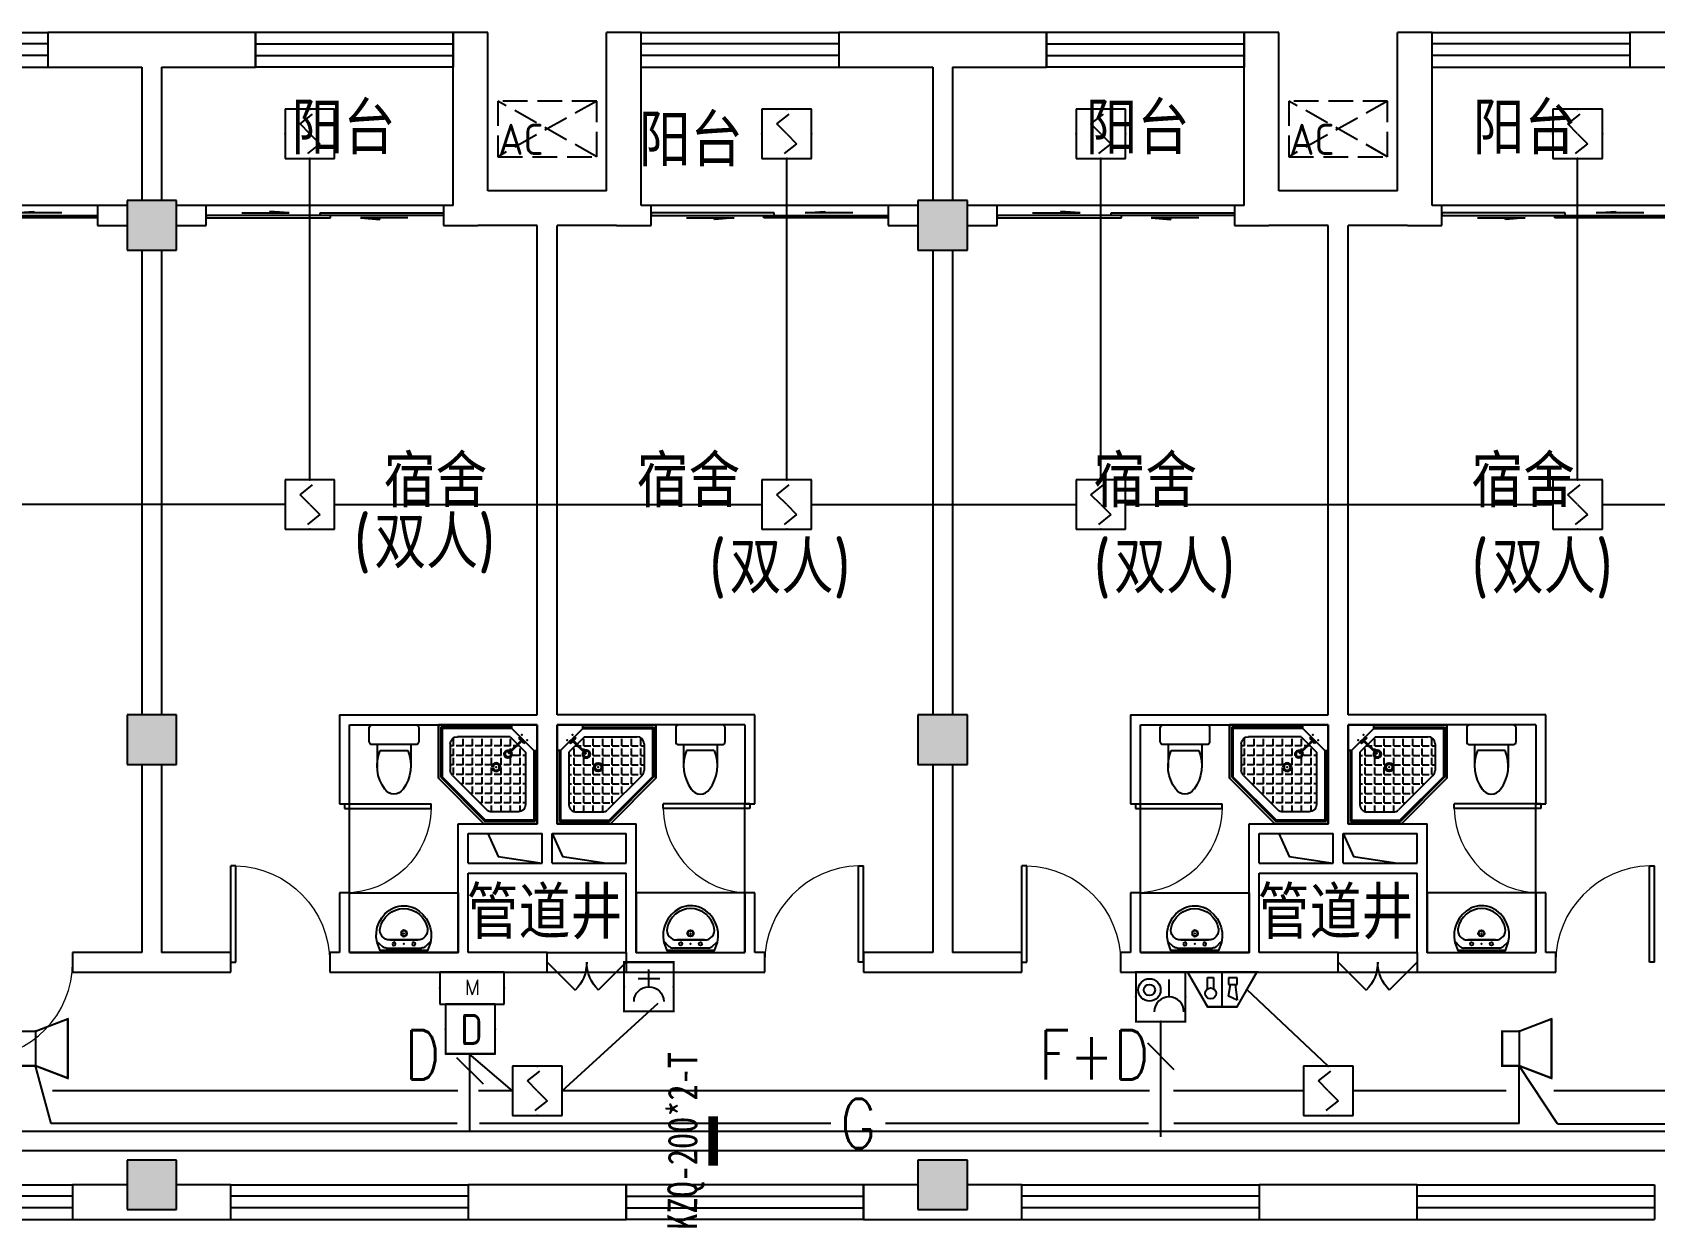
# Model space of a CAD drawing. Extents: x 1725663 to 4653551, y -550461 to 248782.
# Drawn here: x 2352737 to 2369143, y -319636 to -307554 of the extents above; entities that cross this region are included whole.
import ezdxf
from ezdxf.enums import TextEntityAlignment as Align

# ---------------------------------------------------------------- set-up
doc = ezdxf.new("R2010")
doc.units = 0
doc.header["$LTSCALE"] = 1000
doc.linetypes.add('DASH', pattern=[0.35, 0.25, -0.1])
for name, color, linetype in [('0-底图', 7, 'Continuous'), ('CABLETRAY', 4, 'Continuous'), ('CLAYER', 7, 'Continuous'), ('COLUMN', 255, 'Continuous'), ('DIM-消防', 3, 'Continuous'), ('DOOR_FIRE', 4, 'Continuous'), ('EQUIP-广播', 3, 'Continuous'), ('EQUIP-消防', 3, 'Continuous'), ('PUB_HATCH', 8, 'Continuous'), ('PUB_TEXT', 7, 'Continuous'), ('WALL', 2, 'Continuous'), ('WINDOW', 4, 'Continuous'), ('WIRE-消防', 1, 'Continuous'), ('WP_F', 1, 'Continuous'), ('抗震支吊架', 2, 'Continuous'), ('洁具', 213, 'Continuous'), ('空调外机', 211, 'Continuous')]:
    doc.layers.add(name, color=color, linetype=linetype)
doc.styles.add('_TEL_ATTDEF', font='gbenor', dxfattribs={"bigfont": 'gbcbig'})
doc.styles.add('_TEL_DIM', font='SIMPLEX', dxfattribs={"width": 0.8, "height": 3.5, "bigfont": 'HZTXT'})
doc.styles.add('HZ', font='rs.shx', dxfattribs={"width": 0.8, "bigfont": 'hztxt.shx'})
doc.styles.add('kzcad', font='', dxfattribs={"width": 0.8})
doc.styles.get("Standard").update_dxf_attribs({"font": 'geniso.shx', "bigfont": 'hztxt.shx'})
doc.styles.get('kzcad').set_extended_font_data('SimSun')

# ---------------------------------------------------------------- blocks, each defined once
blk = doc.blocks.new('$equip$00002656')
for p, q in [((-0.5, 1), (-0.5, 0)), ((0.5, 1), (-0.5, 1)), ((0.5, 0), (0.5, 1)), ((-0.219, 0.331), (0.222, 0.331)), ((0, 0.5), (0, 0.15)), ((-0.5, 0), (0.5, 0))]:
    blk.add_line(p, q)
at = {"const_width": 0.04}
blk.add_lwpolyline([(-0.5, 1), (0.5, 1), (0.5, 0), (-0.5, 0), (-0.5, 1), (0.5, 1)], dxfattribs=at)
blk.add_arc((0, 0.8), 0.3, 180, 0)
for p in [(0, 1), (-0.5, 0.5), (0.5, 0.5), (0, 0)]:
    blk.add_point(p)
at = {"color": 7, "flags": 1}
for tag, height, p in [('B', 0.4, (0.762, 0.292)), ('A', 0.00002, (0, 0))]:
    blk.add_attdef(tag, text='', height=height, dxfattribs=at).set_placement(p, align=Align.MIDDLE_CENTER)
blk = doc.blocks.new('A$C29581A72')
at = {"layer": 'EQUIP-消防', "xscale": 500, "yscale": 500, "zscale": 500}
blk.add_blockref('$equip$00002656', (358, 98), dxfattribs=at)
at = {"style": 'HZ', "flags": 1}
for tag in ['WHAT', 'SPEC', 'UNIT']:
    blk.add_attdef(tag, (375, 0), '', height=0.001, dxfattribs=at)
blk = doc.blocks.new('$Equip$00002649')
for p, q in [((-0.5, 0.5), (-0.5, -0.5)), ((0.5, 0.5), (-0.5, 0.5)), ((-0.2, 0.2), (0.05, 0.4)), ((0.5, -0.5), (0.5, 0.5)), ((0, 0), (-0.2, 0.2)), ((0, 0), (0.2, -0.2)), ((0.2, -0.2), (-0.05, -0.4)), ((-0.5, -0.5), (0.5, -0.5))]:
    blk.add_line(p, q)
at = {"const_width": 0.02}
blk.add_lwpolyline([(-0.5, 0.5), (0.5, 0.5), (0.5, -0.5), (-0.5, -0.5), (-0.5, 0.5), (0.5, 0.5)], dxfattribs=at)
for p in [(0, 0.5), (-0.5, 0), (0.5, 0), (0, -0.5)]:
    blk.add_point(p)
at = {"color": 7, "flags": 1}
for tag, height, p in [('A', 0.00002, (0, 0)), ('B', 0.4, (0.762, -0.208))]:
    blk.add_attdef(tag, text='', height=height, dxfattribs=at).set_placement(p, align=Align.MIDDLE_CENTER)
blk = doc.blocks.new('$equip_U$00000157(WIN7-PC-dian)')
for p, q in [((-0.65, 0.65), (-0.65, 0)), ((0.65, 0.65), (-0.65, 0.65)), ((0.65, 0), (0.65, 0.65)), ((-0.65, 0), (0.65, 0))]:
    blk.add_line(p, q)
for p in [(0.041, 0.65), (-0.65, 0.325), (0.041, 0), (0.65, 0.325)]:
    blk.add_point(p)
at = {"color": 7, "style": '_TEL_DIM'}
blk.add_attdef('$TEXT$', text='', height=0.3, dxfattribs=at).set_placement((0.006, 0.343), align=Align.MIDDLE_CENTER)
at = {"color": 7, "style": '_TEL_DIM', "flags": 1}
for tag in ['A', 'REMARK']:
    blk.add_attdef(tag, text='', height=0.00002, dxfattribs=at).set_placement((0, 0), align=Align.MIDDLE_CENTER)
at = {"layer": 'EQUIP-消防', "color": 7, "style": '_TEL_DIM', "flags": 1}
blk.add_attdef('REMARK', text='', height=0.00002, dxfattribs=at).set_placement((0, 0), align=Align.MIDDLE_CENTER)
blk.add_attdef('REMARK', text='', height=0.00002, dxfattribs=at).set_placement((0, 0), align=Align.MIDDLE_CENTER)
blk = doc.blocks.new('$equip$00002755')
for p, q in [((0.5, 0.5), (-0.5, 0.5)), ((-0.5, 0.5), (-0.5, -0.5)), ((0.5, -0.5), (0.5, 0.5)), ((-0.5, -0.5), (0.5, -0.5))]:
    blk.add_line(p, q)
at = {"const_width": 0.04}
blk.add_lwpolyline([(-0.5, 0.5), (0.5, 0.5), (0.5, -0.5), (-0.5, -0.5), (-0.5, 0.5), (0.5, 0.5)], dxfattribs=at)
for p in [(0, 0.5), (-0.5, 0), (0.5, 0), (-0.027, -0.5)]:
    blk.add_point(p)
at = {"color": 7}
blk.add_attdef('$TEXT$', text='', height=0.4, dxfattribs=at).set_placement((0.026, -0.008), align=Align.MIDDLE_CENTER)
at = {"color": 7, "flags": 1}
for tag, height, p in [('A', 0.00002, (0, 0)), ('B', 0.4, (0.755, -0.254))]:
    blk.add_attdef(tag, text='', height=height, dxfattribs=at).set_placement(p, align=Align.MIDDLE_CENTER)
blk = doc.blocks.new('$equip$00002655')
for p, q in [((-0.5, 1), (-0.5, 0)), ((0.5, 1), (-0.5, 1)), ((0.5, 0), (0.5, 1)), ((-0.169, 0.5), (-0.169, 0.15)), ((-0.5, 0), (0.5, 0))]:
    blk.add_line(p, q)
at = {"const_width": 0.04}
blk.add_lwpolyline([(-0.5, 1), (0.5, 1), (0.5, 0), (-0.5, 0), (-0.5, 1), (0.5, 1)], dxfattribs=at)
for radius in [0.226, 0.113]:
    blk.add_circle((0.227, 0.36), radius)
blk.add_arc((-0.169, 0.8), 0.3, 180, 0)
for p in [(0, 1), (-0.5, 0.5), (0.5, 0.5), (0, 0)]:
    blk.add_point(p)
at = {"color": 7, "flags": 1}
for tag, height, p in [('B', 0.4, (0.762, 0.292)), ('A', 0.00002, (0, 0))]:
    blk.add_attdef(tag, text='', height=height, dxfattribs=at).set_placement(p, align=Align.MIDDLE_CENTER)
blk = doc.blocks.new('$equip$00002679')
for p, q in [((-0.3, 0.699), (-0.703, 0)), ((0.3, 0.699), (-0.3, 0.699)), ((0.3, 0.699), (-0.3, 0.699)), ((0, 0.699), (0, 0)), ((0.703, 0), (0.3, 0.699)), ((-0.264, 0.249), (-0.304, 0.569)), ((-0.304, 0.569), (-0.128, 0.489)), ((-0.128, 0.489), (-0.168, 0.249)), ((0.174, 0.11), (0.174, 0.338)), ((0.294, 0.338), (0.294, 0.11)), ((-0.703, 0), (0.703, 0)), ((-0.304, 0.249), (-0.304, 0.113)), ((-0.128, 0.249), (-0.304, 0.249)), ((-0.304, 0.113), (-0.128, 0.113)), ((-0.128, 0.113), (-0.128, 0.249)), ((0.294, 0.11), (0.174, 0.11))]:
    blk.add_line(p, q)
at = {"const_width": 0.04}
for points in [[(-0.299, 0.699), (0.301, 0.699), (0.703, 0), (-0.702, 0), (-0.299, 0.699), (0.301, 0.699)], [(-0.3, 0.699), (0.3, 0.699), (0.703, 0), (-0.703, 0), (-0.3, 0.699), (0.3, 0.699)]]:
    blk.add_lwpolyline(points, dxfattribs=at)
blk.add_circle((0.234, 0.43), 0.111)
for p in [(0, 0.699), (-0.501, 0.349), (0.502, 0.349), (0, 0)]:
    blk.add_point(p)
at = {"color": 7, "flags": 1}
for tag, height, p in [('B', 0.4, (0.961, 0.299)), ('A', 0.00002, (0, 0))]:
    blk.add_attdef(tag, text='', height=height, dxfattribs=at).set_placement(p, align=Align.MIDDLE_CENTER)
blk = doc.blocks.new('$TelecSys$00000111')
blk.add_line((0.268, 0.268), (-0.268, -0.268))
at = {"color": 7, "style": '_TEL_DIM', "width": 0.8}
blk.add_attdef('N', text='', height=1, dxfattribs=at).set_placement((-0.212, 0.579), align=Align.MIDDLE)
blk = doc.blocks.new('$equip$00002982')
for p, q in [((0, 0.35), (0.35, 0.35)), ((0, 0.35), (0, -0.35)), ((0.35, 0.35), (1, 0.6)), ((0.35, 0.35), (0.35, -0.35)), ((1, 0.6), (1, -0.6)), ((0.35, -0.35), (0, -0.35)), ((1, -0.6), (0.35, -0.35))]:
    blk.add_line(p, q)
at = {"const_width": 0.04}
blk.add_lwpolyline([(0.35, 0.35), (0, 0.35), (0, -0.35), (0.35, -0.35), (1, -0.6), (1, 0.6), (0.35, 0.35), (0, 0.35)], dxfattribs=at)
for p in [(0.35, 0.35), (0, 0), (1, 0), (0.35, -0.35)]:
    blk.add_point(p)
at = {"color": 7, "style": '_TEL_DIM', "flags": 1}
for tag in ['A', 'REMARK']:
    blk.add_attdef(tag, text='', height=0.00002, dxfattribs=at).set_placement((0, 0), align=Align.MIDDLE_CENTER)
blk = doc.blocks.new('1F平面-CAD导入_dwg_Drawing4_t3_dwg_$plan$00001613-474159-1F-927810-1F')
at = {"layer": '洁具'}
for p, q in [((-200, 170), (-430, 170)), ((-30, 250), (-170, 250)), ((-260, -140), (-260, 140)), ((-200, -170), (-200, -220)), ((-170, -250), (-30, -250))]:
    blk.add_line(p, q, dxfattribs=at)
for points in [[(-200, 220), (-200, 170), (-200, -170), (-430, -170)], [(0, -220), (0, 220)]]:
    blk.add_lwpolyline(points, dxfattribs=at)
for centre, radius, start, end in [((-413, -227), 398, 67.4505, 126.6381), ((-170, 220), 30, 90, 180), ((-30, 220), 30, 0, 90), ((-590, 0), 110, 123.4509, 236.5491), ((-413, 227), 398, 233.3619, 292.5495), ((-170, -220), 30, 180, 270), ((-30, -220), 30, 270, 0)]:
    blk.add_arc(centre, radius, start, end, dxfattribs=at)
blk = doc.blocks.new('$lvtry$00000169')
at = {"color": 0}
for p, q in [((259, -36), (259, 0)), ((259, -36), (36, -259)), ((276, -120), (120, -276)), ((144, -151), (291, -298)), ((151, -144), (298, -291)), ((259, -24), (976, -24)), ((259, -36), (964, -36)), ((270, -213), (270, -143)), ((276, -120), (808, -120)), ((366, -213), (366, -143)), ((462, -213), (462, -143)), ((558, -213), (558, -143)), ((655, -213), (655, -143)), ((751, -213), (751, -143)), ((847, -213), (847, -143)), ((964, -36), (976, -24)), ((964, -36), (964, -525)), ((976, -24), (976, -530)), ((36, -259), (0, -259)), ((24, -259), (24, -976)), ((36, -259), (36, -964)), ((120, -276), (120, -808)), ((120, -309), (147, -309)), ((173, -309), (173, -239)), ((173, -309), (243, -309)), ((183, -213), (205, -213)), ((220, -213), (243, -213)), ((270, -213), (340, -213)), ((270, -263), (270, -239)), ((334, -309), (340, -309)), ((366, -213), (436, -213)), ((366, -309), (366, -239)), ((366, -309), (436, -309)), ((462, -213), (532, -213)), ((462, -309), (462, -239)), ((462, -309), (532, -309)), ((558, -213), (628, -213)), ((558, -309), (558, -239)), ((558, -309), (628, -309)), ((655, -213), (725, -213)), ((655, -309), (655, -239)), ((655, -309), (725, -309)), ((751, -213), (821, -213)), ((751, -309), (751, -239)), ((751, -309), (821, -309)), ((847, -213), (880, -213)), ((847, -309), (847, -239)), ((847, -309), (880, -309)), ((880, -192), (880, -460)), ((120, -405), (147, -405)), ((173, -405), (173, -335)), ((173, -405), (243, -405)), ((173, -501), (173, -431)), ((270, -405), (270, -335)), ((270, -405), (340, -405)), ((270, -501), (270, -431)), ((366, -405), (366, -335)), ((366, -405), (379, -405)), ((366, -501), (366, -431)), ((462, -405), (462, -335)), ((462, -405), (532, -405)), ((462, -501), (462, -431)), ((558, -405), (558, -335)), ((558, -405), (628, -405)), ((558, -501), (558, -431)), ((655, -405), (655, -335)), ((655, -405), (725, -405)), ((655, -501), (655, -431)), ((751, -405), (751, -335)), ((751, -405), (821, -405)), ((751, -501), (751, -431)), ((847, -405), (847, -335)), ((847, -405), (880, -405)), ((847, -501), (847, -431)), ((120, -501), (147, -501)), ((120, -598), (147, -598)), ((173, -501), (243, -501)), ((173, -598), (173, -528)), ((173, -598), (243, -598)), ((173, -694), (173, -624)), ((270, -501), (340, -501)), ((270, -598), (270, -528)), ((270, -598), (340, -598)), ((270, -694), (270, -624)), ((366, -501), (436, -501)), ((366, -598), (366, -528)), ((366, -598), (436, -598)), ((366, -694), (366, -624)), ((462, -501), (532, -501)), ((462, -598), (462, -528)), ((462, -598), (532, -598)), ((462, -694), (462, -624)), ((859, -511), (511, -859)), ((964, -525), (525, -964)), ((976, -530), (530, -976)), ((558, -501), (628, -501)), ((558, -598), (558, -528)), ((558, -598), (628, -598)), ((558, -694), (558, -624)), ((655, -501), (725, -501)), ((655, -598), (655, -528)), ((655, -598), (725, -598)), ((655, -694), (655, -624)), ((751, -501), (821, -501)), ((751, -598), (751, -528)), ((751, -598), (773, -598)), ((847, -501), (867, -501)), ((964, -525), (976, -530)), ((120, -694), (147, -694)), ((120, -790), (147, -790)), ((173, -694), (243, -694)), ((173, -790), (173, -720)), ((173, -790), (243, -790)), ((173, -878), (173, -816)), ((270, -694), (340, -694)), ((270, -790), (270, -720)), ((270, -790), (340, -790)), ((270, -880), (270, -816)), ((366, -694), (436, -694)), ((366, -790), (366, -720)), ((366, -790), (436, -790)), ((366, -880), (366, -816)), ((462, -694), (532, -694)), ((462, -790), (462, -720)), ((462, -790), (532, -790)), ((462, -880), (462, -816)), ((558, -694), (628, -694)), ((558, -790), (558, -720)), ((558, -790), (580, -790)), ((655, -694), (676, -694)), ((36, -964), (24, -976)), ((24, -976), (530, -976)), ((36, -964), (525, -964)), ((192, -880), (460, -880)), ((525, -964), (530, -976))]:
    blk.add_line(p, q, dxfattribs=at)
blk.add_lwpolyline([(0, 0), (0, -1000), (540, -1000), (1000, -540), (1000, 0)], close=True)
for points in [[(0, 0), (0, -1000)], [(0, 0), (1000, 0)], [(1000, 0), (1000, -540)], [(136, -190), (148, -178), (132, -162), (121, -174)], [(190, -136), (178, -148), (162, -132), (174, -121)], [(1000, -540), (540, -1000)], [(0, -1000), (540, -1000)]]:
    blk.add_lwpolyline(points, close=True, dxfattribs=at)
for radius in [43.8, 31.1]:
    blk.add_circle((416, -428), radius, dxfattribs=at)
for centre, radius, start, end in [((808, -192), 72, 0, 90), ((296, -296), 40.6, 142.583, 128.4197), ((296, -296), 28.6, 145.828, 125.6599), ((808, -460), 72, 315, 0), ((192, -808), 72, 180, 270), ((460, -808), 72, 270, 315)]:
    blk.add_arc(centre, radius, start, end, dxfattribs=at)
for p in [(103, -156, 0), (156, -102, 0), (416, -428, 0)]:
    blk.add_point(p, dxfattribs=at)
blk = doc.blocks.new('$lvtry$00000178')
at = {"color": 0}
for p, q in [((-238, 0), (238, 0)), ((-214, -36), (-272, -91)), ((-180, -23), (180, -23)), ((-142, -105), (140, -105)), ((140, -105), (-142, -105)), ((216, -37), (268, -91))]:
    blk.add_line(p, q, dxfattribs=at)
blk.add_lwpolyline([(-104, -430, 0.224698), (110, -425, 0.348046), (269, -79), (239, 0), (-241, 0), (-271, -79, 0.356844)], format="xyb", close=True, dxfattribs=at)
for centre, radius in [((-100, -65), 16.3), ((1, -172), 31.6), ((100, -65), 16.3)]:
    blk.add_circle(centre, radius, dxfattribs=at)
at = {"color": 0, "lineweight": 13}
blk.add_circle((1, -172), 23, dxfattribs=at)
at = {"color": 0}
for centre, radius, start, end in [((-142, -205), 100, 90, 190.5602), ((-180, -73), 50, 90, 133.181), ((140, -205), 100, 349.4398, 90), ((180, -73), 50, 44.5607, 90), ((-1, -179), 243, 190.5602, 349.4398)]:
    blk.add_arc(centre, radius, start, end, dxfattribs=at)
for p in [(0, -65), (1, -172)]:
    blk.add_point(p, dxfattribs=at)
blk = doc.blocks.new('A$C70365C93')
at = {"layer": '洁具'}
blk.add_lwpolyline([(-1900, 2300), (-1900, 1700), (-800, 1700), (-800, 2300)], close=True, dxfattribs=at)
blk.add_blockref('$lvtry$00000178', (-1350, 2280), dxfattribs=at)
at = {"layer": '洁具', "rotation": 180}
blk.add_blockref('$lvtry$00000169', (0, 0), dxfattribs=at)
at = {"layer": '洁具', "extrusion": (0, 0, -1), "xscale": -1, "zscale": -1, "rotation": 90}
blk.add_blockref('1F平面-CAD导入_dwg_Drawing4_t3_dwg_$plan$00001613-474159-1F-927810-1F', (1450, 0), dxfattribs=at)
blk = doc.blocks.new('A$Cf5a72a1b')
at = {"layer": '空调外机', "linetype": 'DASH'}
for p, q in [((1000, 563), (0, 0)), ((1000, 0), (0, 563))]:
    blk.add_line(p, q, dxfattribs=at)
blk.add_lwpolyline([(1000, 563), (0, 563), (0, 0), (1000, 0)], close=True, dxfattribs=at)
at = {"layer": 'PUB_TEXT'}
blk.add_text('AC', height=315, dxfattribs=at).set_placement((5, 18))
blk = doc.blocks.new('$WINLIB2D$00000001')
at = {"color": 0}
for points in [[(-0.5, 0.5), (-0.5, -0.5)], [(-0.5, 0.5), (0.5, 0.5)], [(0.5, -0.5), (0.5, 0.5)], [(0.5, 0.1667), (-0.5, 0.1667)], [(0.5, -0.1667), (-0.5, -0.1667)], [(-0.5, -0.5), (0.5, -0.5)]]:
    blk.add_lwpolyline(points, dxfattribs=at)
blk = doc.blocks.new('$DorLib2D$00000131')
at = {"color": 0, "linetype": 'Continuous'}
for p, q in [((0.15, 0.125), (0.2319, 0.1973)), ((0.2319, 0.1973), (0.2319, 0.125)), ((-0.5, 0.125), (-0.5, 0)), ((0.0192, 0.125), (-0.5, 0.125)), ((0.0192, 0), (0.0192, 0.125)), ((0.35, 0.125), (0.15, 0.125)), ((-0.5, 0), (0.0192, 0)), ((-0.024, 0), (0.5, 0)), ((-0.024, -0.125), (-0.024, 0)), ((0.5, 0), (0.5, -0.125)), ((-0.35, -0.125), (-0.15, -0.125)), ((-0.2319, -0.1973), (-0.2319, -0.125)), ((-0.15, -0.125), (-0.2319, -0.1973)), ((0.5, -0.125), (-0.024, -0.125))]:
    blk.add_line(p, q, dxfattribs=at)
blk = doc.blocks.new('$DorLib2D$00000116')
at = {"color": 0}
for p, q in [((-0.5, 0), (-0.146, 0.354)), ((0.5, 0), (0.146, 0.354))]:
    blk.add_line(p, q, dxfattribs=at)
for centre, start, end in [((-0.5, 0), 0, 45), ((0.5, 0), 135, 180)]:
    blk.add_arc(centre, 0.5, start, end, dxfattribs=at)
blk = doc.blocks.new('$DorLib2D$00000001')
for p, q in [((0.45, 0.975), (0.5, 0.975)), ((0.45, 0), (0.45, 0.975)), ((0.5, 0), (0.5, 0.975)), ((0.5, 0), (0.45, 0))]:
    blk.add_line(p, q)
at = {"lineweight": 13}
blk.add_arc((0.475, 0), 0.975, 91.4693, 180, dxfattribs=at)
blk = doc.blocks.new('ugjhk')
at = {"layer": 'PUB_HATCH'}
for points in [[(1564557, -228120.8), (1564557, -228620.8), (1565057, -228620.8), (1565057, -228120.8)], [(1572557, -228120.8), (1572557, -228620.8), (1573057, -228620.8), (1573057, -228120.8)], [(1564557, -233320.8), (1564557, -233820.8), (1565057, -233820.8), (1565057, -233320.8)], [(1572557, -233320.8), (1572557, -233820.8), (1573057, -233820.8), (1573057, -233320.8)], [(1564557, -237820.8), (1564557, -238320.8), (1565057, -238320.8), (1565057, -237820.8)], [(1572557, -237820.8), (1572557, -238320.8), (1573057, -238320.8), (1573057, -237820.8)]]:
    blk.add_hatch(color=256, dxfattribs=at).paths.add_polyline_path(points)
for points in [[(1568207, -234520.8), (1568310.6, -234751), (1568757, -234820.8)], [(1568857, -234520.8), (1568960.6, -234751), (1569407, -234820.8)], [(1576207, -234520.8), (1576310.6, -234751), (1576757, -234820.8)], [(1576857, -234520.8), (1576960.6, -234751), (1577407, -234820.8)]]:
    blk.add_lwpolyline(points)
at = {"layer": 'COLUMN'}
for p, q in [((1564557, -228120.8), (1564557, -228620.8)), ((1565057, -228120.8), (1564557, -228120.8)), ((1565057, -228620.8), (1565057, -228120.8)), ((1572557, -228120.8), (1572557, -228620.8)), ((1573057, -228120.8), (1572557, -228120.8)), ((1573057, -228620.8), (1573057, -228120.8)), ((1564557, -228620.8), (1565057, -228620.8)), ((1572557, -228620.8), (1573057, -228620.8)), ((1564557, -233320.8), (1564557, -233820.8)), ((1565057, -233320.8), (1564557, -233320.8)), ((1565057, -233820.8), (1565057, -233320.8)), ((1572557, -233320.8), (1572557, -233820.8)), ((1573057, -233320.8), (1572557, -233320.8)), ((1573057, -233820.8), (1573057, -233320.8)), ((1564557, -233820.8), (1565057, -233820.8)), ((1572557, -233820.8), (1573057, -233820.8)), ((1564557, -237820.8), (1564557, -238320.8)), ((1565057, -237820.8), (1564557, -237820.8)), ((1565057, -238320.8), (1565057, -237820.8)), ((1572557, -237820.8), (1572557, -238320.8)), ((1573057, -237820.8), (1572557, -237820.8)), ((1573057, -238320.8), (1573057, -237820.8)), ((1564557, -238320.8), (1565057, -238320.8)), ((1572557, -238320.8), (1573057, -238320.8))]:
    blk.add_line(p, q, dxfattribs=at)
at = {"layer": 'DOOR_FIRE'}
for p, q in [((1568807, -235720.8), (1569607, -235720.8)), ((1576807, -235720.8), (1577607, -235720.8)), ((1568807, -235920.8), (1569607, -235920.8)), ((1576807, -235920.8), (1577607, -235920.8))]:
    blk.add_line(p, q, dxfattribs=at)
at = {"layer": 'WALL'}
for p, q in [((1564807, -226420.8), (1563757, -226420.8)), ((1563757, -226420.8), (1563757, -226770.8)), ((1565857, -226420.8), (1564807, -226420.8)), ((1565857, -226770.8), (1565857, -226420.8)), ((1568207, -226420.8), (1567857, -226420.8)), ((1567857, -226420.8), (1567857, -226770.8)), ((1568207, -228020.8), (1568207, -226420.8)), ((1569757, -226420.8), (1569407, -226420.8)), ((1569407, -228020.8), (1569407, -226420.8)), ((1569757, -226770.8), (1569757, -226420.8)), ((1572807, -226420.8), (1571757, -226420.8)), ((1571757, -226420.8), (1571757, -226770.8)), ((1573857, -226420.8), (1572807, -226420.8)), ((1573857, -226770.8), (1573857, -226420.8)), ((1576207, -226420.8), (1575857, -226420.8)), ((1575857, -226420.8), (1575857, -226770.8)), ((1576207, -228020.8), (1576207, -226420.8)), ((1577407, -228020.8), (1577407, -226420.8)), ((1577757, -226420.8), (1577407, -226420.8)), ((1577757, -226770.8), (1577757, -226420.8)), ((1580807, -226420.8), (1579757, -226420.8)), ((1579757, -226420.8), (1579757, -226770.8)), ((1563757, -226770.8), (1564707, -226770.8)), ((1564707, -226770.8), (1564707, -228120.8)), ((1564907, -226770.8), (1565857, -226770.8)), ((1564907, -226770.8), (1564907, -228120.8)), ((1567857, -228170.8), (1567857, -226770.8)), ((1569757, -228170.8), (1569757, -226770.8)), ((1571757, -226770.8), (1572707, -226770.8)), ((1572707, -226770.8), (1572707, -228120.8)), ((1572907, -226770.8), (1573857, -226770.8)), ((1572907, -226770.8), (1572907, -228120.8)), ((1575857, -228170.8), (1575857, -226770.8)), ((1577757, -228170.8), (1577757, -226770.8)), ((1579757, -226770.8), (1580707, -226770.8)), ((1568807, -228020.8), (1568207, -228020.8)), ((1569407, -228020.8), (1568807, -228020.8)), ((1576807, -228020.8), (1576207, -228020.8)), ((1577407, -228020.8), (1576807, -228020.8)), ((1564557, -228170.8), (1564257, -228170.8)), ((1564257, -228170.8), (1564257, -228370.8)), ((1565357, -228170.8), (1565057, -228170.8)), ((1565357, -228370.8), (1565357, -228170.8)), ((1567857, -228170.8), (1567757, -228170.8)), ((1567757, -228170.8), (1567757, -228370.8)), ((1569857, -228170.8), (1569757, -228170.8)), ((1569857, -228370.8), (1569857, -228170.8)), ((1572557, -228170.8), (1572257, -228170.8)), ((1572257, -228170.8), (1572257, -228370.8)), ((1573357, -228170.8), (1573057, -228170.8)), ((1573357, -228370.8), (1573357, -228170.8)), ((1575857, -228170.8), (1575757, -228170.8)), ((1575757, -228170.8), (1575757, -228370.8)), ((1577857, -228170.8), (1577757, -228170.8)), ((1577857, -228370.8), (1577857, -228170.8)), ((1564257, -228370.8), (1564557, -228370.8)), ((1565057, -228370.8), (1565357, -228370.8)), ((1567757, -228370.8), (1568107, -228370.8)), ((1568707, -228370.8), (1568107, -228370.8)), ((1568707, -233320.8), (1568707, -228370.8)), ((1569507, -228370.8), (1568907, -228370.8)), ((1568907, -233320.8), (1568907, -228370.8)), ((1569507, -228370.8), (1569857, -228370.8)), ((1572257, -228370.8), (1572557, -228370.8)), ((1573057, -228370.8), (1573357, -228370.8)), ((1575757, -228370.8), (1576107, -228370.8)), ((1576707, -228370.8), (1576107, -228370.8)), ((1576707, -233320.8), (1576707, -228370.8)), ((1577507, -228370.8), (1576907, -228370.8)), ((1576907, -233320.8), (1576907, -228370.8)), ((1577507, -228370.8), (1577857, -228370.8)), ((1564707, -228620.8), (1564707, -233320.8)), ((1564907, -228620.8), (1564907, -233320.8)), ((1572707, -228620.8), (1572707, -233320.8)), ((1572907, -228620.8), (1572907, -233320.8)), ((1566707, -233320.8), (1568707, -233320.8)), ((1566707, -233320.8), (1566707, -234220.8)), ((1566807, -233420.8), (1568707, -233420.8)), ((1566807, -234220.8), (1566807, -233420.8)), ((1568707, -234420.8), (1568707, -233420.8)), ((1570907, -233320.8), (1568907, -233320.8)), ((1568907, -234420.8), (1568907, -233420.8)), ((1570807, -233420.8), (1568907, -233420.8)), ((1570807, -233420.8), (1570807, -234220.8)), ((1570907, -234220.8), (1570907, -233320.8)), ((1574707, -233320.8), (1576707, -233320.8)), ((1574707, -233320.8), (1574707, -234220.8)), ((1574807, -233420.8), (1576707, -233420.8)), ((1574807, -234220.8), (1574807, -233420.8)), ((1576707, -234420.8), (1576707, -233420.8)), ((1578907, -233320.8), (1576907, -233320.8)), ((1576907, -234420.8), (1576907, -233420.8)), ((1578807, -233420.8), (1576907, -233420.8)), ((1578807, -233420.8), (1578807, -234220.8)), ((1578907, -234220.8), (1578907, -233320.8)), ((1564707, -233820.8), (1564707, -235720.8)), ((1564907, -233820.8), (1564907, -235720.8)), ((1572707, -233820.8), (1572707, -235720.8)), ((1572907, -233820.8), (1572907, -235720.8)), ((1566707, -234220.8), (1566807, -234220.8)), ((1570807, -234220.8), (1570907, -234220.8)), ((1574707, -234220.8), (1574807, -234220.8)), ((1578807, -234220.8), (1578907, -234220.8)), ((1567907, -234420.8), (1568707, -234420.8)), ((1567907, -234920.8), (1567907, -234420.8)), ((1568907, -234420.8), (1569707, -234420.8)), ((1569707, -234920.8), (1569707, -234420.8)), ((1575907, -234420.8), (1576707, -234420.8)), ((1575907, -234920.8), (1575907, -234420.8)), ((1576907, -234420.8), (1577707, -234420.8)), ((1577707, -234920.8), (1577707, -234420.8)), ((1568007, -234520.8), (1568757, -234520.8)), ((1568007, -234820.8), (1568007, -234520.8)), ((1568757, -234820.8), (1568757, -234520.8)), ((1568857, -234520.8), (1569607, -234520.8)), ((1568857, -234820.8), (1568857, -234520.8)), ((1569607, -234820.8), (1569607, -234520.8)), ((1576007, -234520.8), (1576757, -234520.8)), ((1576007, -234820.8), (1576007, -234520.8)), ((1576757, -234820.8), (1576757, -234520.8)), ((1576857, -234520.8), (1577607, -234520.8)), ((1576857, -234820.8), (1576857, -234520.8)), ((1577607, -234820.8), (1577607, -234520.8)), ((1567907, -235720.8), (1567907, -234920.8)), ((1568007, -234820.8), (1568757, -234820.8)), ((1568007, -234920.8), (1568807, -234920.8)), ((1568007, -235720.8), (1568007, -234920.8)), ((1568807, -234920.8), (1569607, -234920.8)), ((1568857, -234820.8), (1569607, -234820.8)), ((1569607, -235720.8), (1569607, -234920.8)), ((1569707, -235720.8), (1569707, -234920.8)), ((1575907, -235720.8), (1575907, -234920.8)), ((1576007, -234820.8), (1576757, -234820.8)), ((1576007, -234920.8), (1576807, -234920.8)), ((1576007, -235720.8), (1576007, -234920.8)), ((1576807, -234920.8), (1577607, -234920.8)), ((1576857, -234820.8), (1577607, -234820.8)), ((1577607, -235720.8), (1577607, -234920.8)), ((1577707, -235720.8), (1577707, -234920.8)), ((1566807, -235120.8), (1566707, -235120.8)), ((1566707, -235120.8), (1566707, -235720.8)), ((1566807, -235720.8), (1566807, -235120.8)), ((1570907, -235120.8), (1570807, -235120.8)), ((1570807, -235120.8), (1570807, -235720.8)), ((1570907, -235720.8), (1570907, -235120.8)), ((1574807, -235120.8), (1574707, -235120.8)), ((1574707, -235120.8), (1574707, -235720.8)), ((1574807, -235720.8), (1574807, -235120.8)), ((1578907, -235120.8), (1578807, -235120.8)), ((1578807, -235120.8), (1578807, -235720.8)), ((1578907, -235720.8), (1578907, -235120.8)), ((1564707, -235720.8), (1564007, -235720.8)), ((1564007, -235720.8), (1564007, -235920.8)), ((1565607, -235720.8), (1564907, -235720.8)), ((1565607, -235920.8), (1565607, -235720.8)), ((1566707, -235720.8), (1566607, -235720.8)), ((1566607, -235720.8), (1566607, -235920.8)), ((1566807, -235720.8), (1567907, -235720.8)), ((1568807, -235720.8), (1568007, -235720.8)), ((1568807, -235920.8), (1568807, -235720.8)), ((1569607, -235720.8), (1569607, -235920.8)), ((1569707, -235720.8), (1570807, -235720.8)), ((1571007, -235720.8), (1570907, -235720.8)), ((1571007, -235920.8), (1571007, -235720.8)), ((1572707, -235720.8), (1572007, -235720.8)), ((1572007, -235720.8), (1572007, -235920.8)), ((1573607, -235720.8), (1572907, -235720.8)), ((1573607, -235920.8), (1573607, -235720.8)), ((1574707, -235720.8), (1574607, -235720.8)), ((1574607, -235720.8), (1574607, -235920.8)), ((1574807, -235720.8), (1575907, -235720.8)), ((1576807, -235720.8), (1576007, -235720.8)), ((1576807, -235920.8), (1576807, -235720.8)), ((1577607, -235720.8), (1577607, -235920.8)), ((1577707, -235720.8), (1578807, -235720.8)), ((1579007, -235720.8), (1578907, -235720.8)), ((1579007, -235920.8), (1579007, -235720.8)), ((1564007, -235920.8), (1564807, -235920.8)), ((1564807, -235920.8), (1565607, -235920.8)), ((1566607, -235920.8), (1566707, -235920.8)), ((1566707, -235920.8), (1567907, -235920.8)), ((1567907, -235920.8), (1568807, -235920.8)), ((1569607, -235920.8), (1569707, -235920.8)), ((1569707, -235920.8), (1570907, -235920.8)), ((1570907, -235920.8), (1571007, -235920.8)), ((1572007, -235920.8), (1572807, -235920.8)), ((1572807, -235920.8), (1573607, -235920.8)), ((1574607, -235920.8), (1574707, -235920.8)), ((1574707, -235920.8), (1575907, -235920.8)), ((1575907, -235920.8), (1576807, -235920.8)), ((1577607, -235920.8), (1577707, -235920.8)), ((1577707, -235920.8), (1578907, -235920.8)), ((1578907, -235920.8), (1579007, -235920.8)), ((1564557, -238070.8), (1564007, -238070.8)), ((1564007, -238070.8), (1564007, -238420.8)), ((1565607, -238070.8), (1565057, -238070.8)), ((1565607, -238420.8), (1565607, -238070.8)), ((1569607, -238070.8), (1568007, -238070.8)), ((1568007, -238070.8), (1568007, -238420.8)), ((1569607, -238420.8), (1569607, -238070.8)), ((1572557, -238070.8), (1572007, -238070.8)), ((1572007, -238070.8), (1572007, -238420.8)), ((1573607, -238070.8), (1573057, -238070.8)), ((1573607, -238420.8), (1573607, -238070.8)), ((1577607, -238070.8), (1576007, -238070.8)), ((1576007, -238070.8), (1576007, -238420.8)), ((1577607, -238420.8), (1577607, -238070.8)), ((1564007, -238420.8), (1564807, -238420.8)), ((1564807, -238420.8), (1565607, -238420.8)), ((1568007, -238420.8), (1569607, -238420.8)), ((1572007, -238420.8), (1572807, -238420.8)), ((1572807, -238420.8), (1573607, -238420.8)), ((1576007, -238420.8), (1577607, -238420.8))]:
    blk.add_line(p, q, dxfattribs=at)
at = {"layer": 'WINDOW'}
for p, q in [((1564257, -228170.8), (1561857, -228170.8)), ((1567757, -228170.8), (1565357, -228170.8)), ((1572257, -228170.8), (1569857, -228170.8)), ((1575757, -228170.8), (1573357, -228170.8)), ((1580257, -228170.8), (1577857, -228170.8)), ((1566807, -235120.8), (1566807, -234220.8)), ((1570807, -235120.8), (1570807, -234220.8)), ((1574807, -235120.8), (1574807, -234220.8)), ((1578807, -235120.8), (1578807, -234220.8))]:
    blk.add_line(p, q, dxfattribs=at)
for p in [(1568307.5, -227677), (1576307.5, -227677)]:
    blk.add_blockref('A$Cf5a72a1b', p)
at = {"xscale": -1, "rotation": 180}
for p in [(1568707, -233420.8), (1576707, -233420.8)]:
    blk.add_blockref('A$C70365C93', p, dxfattribs=at)
at = {"rotation": 180}
for p in [(1568907, -233420.8), (1576907, -233420.8)]:
    blk.add_blockref('A$C70365C93', p, dxfattribs=at)
at = {"layer": 'DOOR_FIRE', "xscale": 800, "yscale": -800, "zscale": 200}
for p in [(1569207, -235820.8), (1577207, -235820.8)]:
    blk.add_blockref('$DorLib2D$00000116', p, dxfattribs=at)
at = {"layer": 'WINDOW'}
for name, p, xscale, yscale, zscale, rotation in [('$WINLIB2D$00000001', (1562757, -226595.8), -2000, 350, -2000, 180), ('$WINLIB2D$00000001', (1566857, -226595.8), 2000, 350, 2000, 180), ('$WINLIB2D$00000001', (1574857, -226595.8), 2000, 350, 2000, 180), ('$WINLIB2D$00000001', (1578757, -226595.8), -2000, 350, -2000, 180), ('$DorLib2D$00000131', (1563057, -228270.8), -2400, -200, -2400, 180), ('$DorLib2D$00000131', (1566557, -228270.8), 2400, -200, 2400, 180), ('$DorLib2D$00000131', (1571057, -228270.8), -2400, -200, -2400, 180), ('$DorLib2D$00000131', (1574557, -228270.8), 2400, -200, 2400, 180), ('$DorLib2D$00000131', (1579057, -228270.8), -2400, -200, -2400, 180), ('$DorLib2D$00000001', (1566757, -234670.8), 900, -900, 900, 90), ('$DorLib2D$00000001', (1570857, -234670.8), 900, 900, 900, 90), ('$DorLib2D$00000001', (1574757, -234670.8), 900, -900, 900, 90), ('$DorLib2D$00000001', (1578857, -234670.8), 900, 900, 900, 90)]:
    blk.add_blockref(name, p, dxfattribs=dict(at, xscale=xscale, yscale=yscale, zscale=zscale, rotation=rotation))
for name, p, xscale, yscale, zscale in [('$WINLIB2D$00000001', (1570757, -226595.8), 2000, -350, 2000), ('$DorLib2D$00000001', (1566107, -235820.8), -1000, 1000, -1000), ('$DorLib2D$00000001', (1571507, -235820.8), 1000, 1000, 1000), ('$DorLib2D$00000001', (1574107, -235820.8), -1000, 1000, -1000), ('$DorLib2D$00000001', (1579507, -235820.8), 1000, 1000, 1000), ('$DorLib2D$00000001', (1563507, -235820.8), -1000, -1000, -1000), ('$WINLIB2D$00000001', (1562807, -238245.8), 2400, -350, 2400), ('$WINLIB2D$00000001', (1566807, -238245.8), 2400, -350, 2400), ('$WINLIB2D$00000001', (1570807, -238245.8), -2400, -350, -2400), ('$WINLIB2D$00000001', (1574807, -238245.8), 2400, -350, 2400), ('$WINLIB2D$00000001', (1578807, -238245.8), 2400, -350, 2400)]:
    blk.add_blockref(name, p, dxfattribs=dict(at, xscale=xscale, yscale=yscale, zscale=zscale))
at = {"layer": 'CLAYER'}
for p in [(1567992.3, -235583.8), (1575992.3, -235583.8)]:
    blk.add_text('管道井', height=525, dxfattribs=at).set_placement(p)
at = {"layer": 'PUB_TEXT'}
for s, p in [('阳台', (1566221.8, -227652.7)), ('阳台', (1569733.4, -227774.9)), ('阳台', (1574253, -227652.7)), ('阳台', (1578167.5, -227652.7)), ('宿舍', (1567152.3, -231220.5)), ('宿舍', (1569711.1, -231220.5)), ('宿舍', (1574331.6, -231220.5)), ('宿舍', (1578152.4, -231220.5)), ('(', (1566848, -231839.5)), ('双人', (1567058, -231839.5)), (')', (1568108, -231839.5)), ('(', (1570441.6, -232092.6)), ('双人', (1570651.6, -232092.6)), (')', (1571701.6, -232092.6)), ('(', (1574331.6, -232092.6)), ('双人', (1574541.6, -232092.6)), (')', (1575591.6, -232092.6)), ('(', (1578152.4, -232092.6)), ('双人', (1578362.4, -232092.6)), (')', (1579412.4, -232092.6))]:
    blk.add_text(s, height=525, dxfattribs=at).set_placement(p)

msp = doc.modelspace()

# ---------------------------------------------------------------- linework, layer by layer
at = {"layer": 'CABLETRAY'}
for p, q in [((2334264, -318661), (2381426, -318661)), ((2334264, -318661), (2381426, -318661)), ((2381426, -318861), (2334264, -318861)), ((2381426, -318861), (2334264, -318861))]:
    msp.add_line(p, q, dxfattribs=at)
at = {"layer": 'WIRE-消防'}
for p, q in [((2355543, -312077, 4200), (2355543, -308829, 4200)), ((2360365, -312077, 4200), (2360365, -308829, 4200)), ((2363543, -312077, 4200), (2363543, -308829, 4200)), ((2368365, -312077, 4200), (2368365, -308829, 4200)), ((2355293, -312327, 4200), (2352373, -312327, 4200)), ((2355793, -312327, 4200), (2360115, -312327, 4200)), ((2360615, -312327, 4200), (2363293, -312327, 4200)), ((2363793, -312327, 4200), (2368115, -312327, 4200)), ((2368615, -312327, 4200), (2371293, -312327, 4200)), ((2365843, -318004, 4200), (2365020, -317228)), ((2358093, -318254, 4200), (2359066, -317367)), ((2364148, -318718), (2364148, -317554)), ((2357593, -318254, 4200), (2357153, -317879)), ((2357161, -318661), (2357161, -317886, 84)), ((2352927, -318585), (2352769, -318002)), ((2367775, -318585), (2367775, -318002)), ((2368162, -318587), (2367775, -318002)), ((2357038, -318254, 4200), (2352938, -318254, 4200)), ((2357593, -318254, 4200), (2357248, -318254, 4200)), ((2364036, -318254, 4200), (2358093, -318254, 4200)), ((2365593, -318254, 4200), (2364277, -318254, 4200)), ((2367642, -318254, 4200), (2366093, -318254, 4200)), ((2373593, -318254, 4200), (2368123, -318254, 4200)), ((2357032, -318585), (2352927, -318585)), ((2360811, -318585), (2357257, -318585)), ((2364025, -318585), (2361363, -318585)), ((2367775, -318585), (2364280, -318585)), ((2368162, -318587), (2371465, -318587))]:
    msp.add_line(p, q, dxfattribs=at)
at = {"layer": '抗震支吊架', "color": 2, "const_width": 100}
msp.add_lwpolyline([(2359621, -319011), (2359621, -318511)], dxfattribs=at)

# ---------------------------------------------------------------- block references
at = {"layer": '0-底图'}
msp.add_blockref('ugjhk', (789136, -81133), dxfattribs=at)
at = {"layer": 'DIM-消防'}
ref = msp.add_blockref('$TelecSys$00000111', (2357161, -318050, 66), dxfattribs=dict(at, xscale=500, yscale=500, zscale=500, rotation=90))
ref.add_attrib('N', 'D', dxfattribs={"layer": '0', "color": 7, "height": 500, "style": '_TEL_DIM', "width": 0.8}).set_placement((2356682, -317889, 66), align=Align.MIDDLE)
ref = msp.add_blockref('$TelecSys$00000111', (2364148, -317903), dxfattribs=dict(at, xscale=500, yscale=500, zscale=500, rotation=90))
ref.add_attrib('N', 'F+D', dxfattribs={"layer": '0', "color": 7, "height": 500, "style": '_TEL_DIM', "width": 0.8}).set_placement((2363475, -317889), align=Align.MIDDLE)
at = {"layer": 'EQUIP-广播', "xscale": 500, "yscale": 500, "zscale": 500}
for p in [(2352594, -317827), (2367600, -317827)]:
    msp.add_blockref('$equip$00002982', p, dxfattribs=at)
at = {"layer": 'EQUIP-消防', "xscale": 500, "yscale": 500, "zscale": 500}
for p in [(2355543, -308579, 4200), (2360365, -308579, 4200), (2363543, -308579, 4200), (2368365, -308579, 4200), (2355543, -312327, 4200), (2360365, -312327, 4200), (2363543, -312327, 4200), (2368365, -312327, 4200), (2357843, -318254, 4200), (2365843, -318254, 4200)]:
    msp.add_blockref('$Equip$00002649', p, dxfattribs=at)
msp.add_blockref('$equip_U$00000157(WIN7-PC-dian)', (2357182, -317379), dxfattribs=at).add_auto_attribs({'$TEXT$': 'M'})
at = {"layer": 'EQUIP-消防', "xscale": 500, "yscale": 500, "zscale": 500, "rotation": 180}
for name, p in [('$equip$00002655', (2364148, -317054)), ('$equip$00002679', (2364770, -317054))]:
    msp.add_blockref(name, p, dxfattribs=at)
at = {"layer": 'EQUIP-消防'}
ref = msp.add_blockref('$equip$00002755', (2357166, -317629), dxfattribs=dict(at, xscale=500, yscale=500, zscale=500))
ref.add_attrib('$TEXT$', 'D', dxfattribs={"layer": '0', "color": 7, "height": 312, "style": '_TEL_ATTDEF'}).set_placement((2357179, -317633), align=Align.MIDDLE_CENTER)
at = {"layer": 'WP_F', "xscale": -1, "rotation": 180}
msp.add_blockref('A$C29581A72', (2358613, -316854), dxfattribs=at)

# ---------------------------------------------------------------- texts
at = {"layer": 'DIM-消防', "style": '_TEL_DIM', "width": 0.8}
msp.add_text('G', height=500, rotation=360, dxfattribs=at).set_placement((2361087, -318585), align=Align.MIDDLE_CENTER)
at = {"layer": '抗震支吊架', "color": 2, "style": 'kzcad', "width": 0.8}
msp.add_text('KZQ-200*2-T', height=300, rotation=89.8854, dxfattribs=at).set_placement((2359461, -318761), align=Align.CENTER)

doc.saveas('drawing.dxf')
